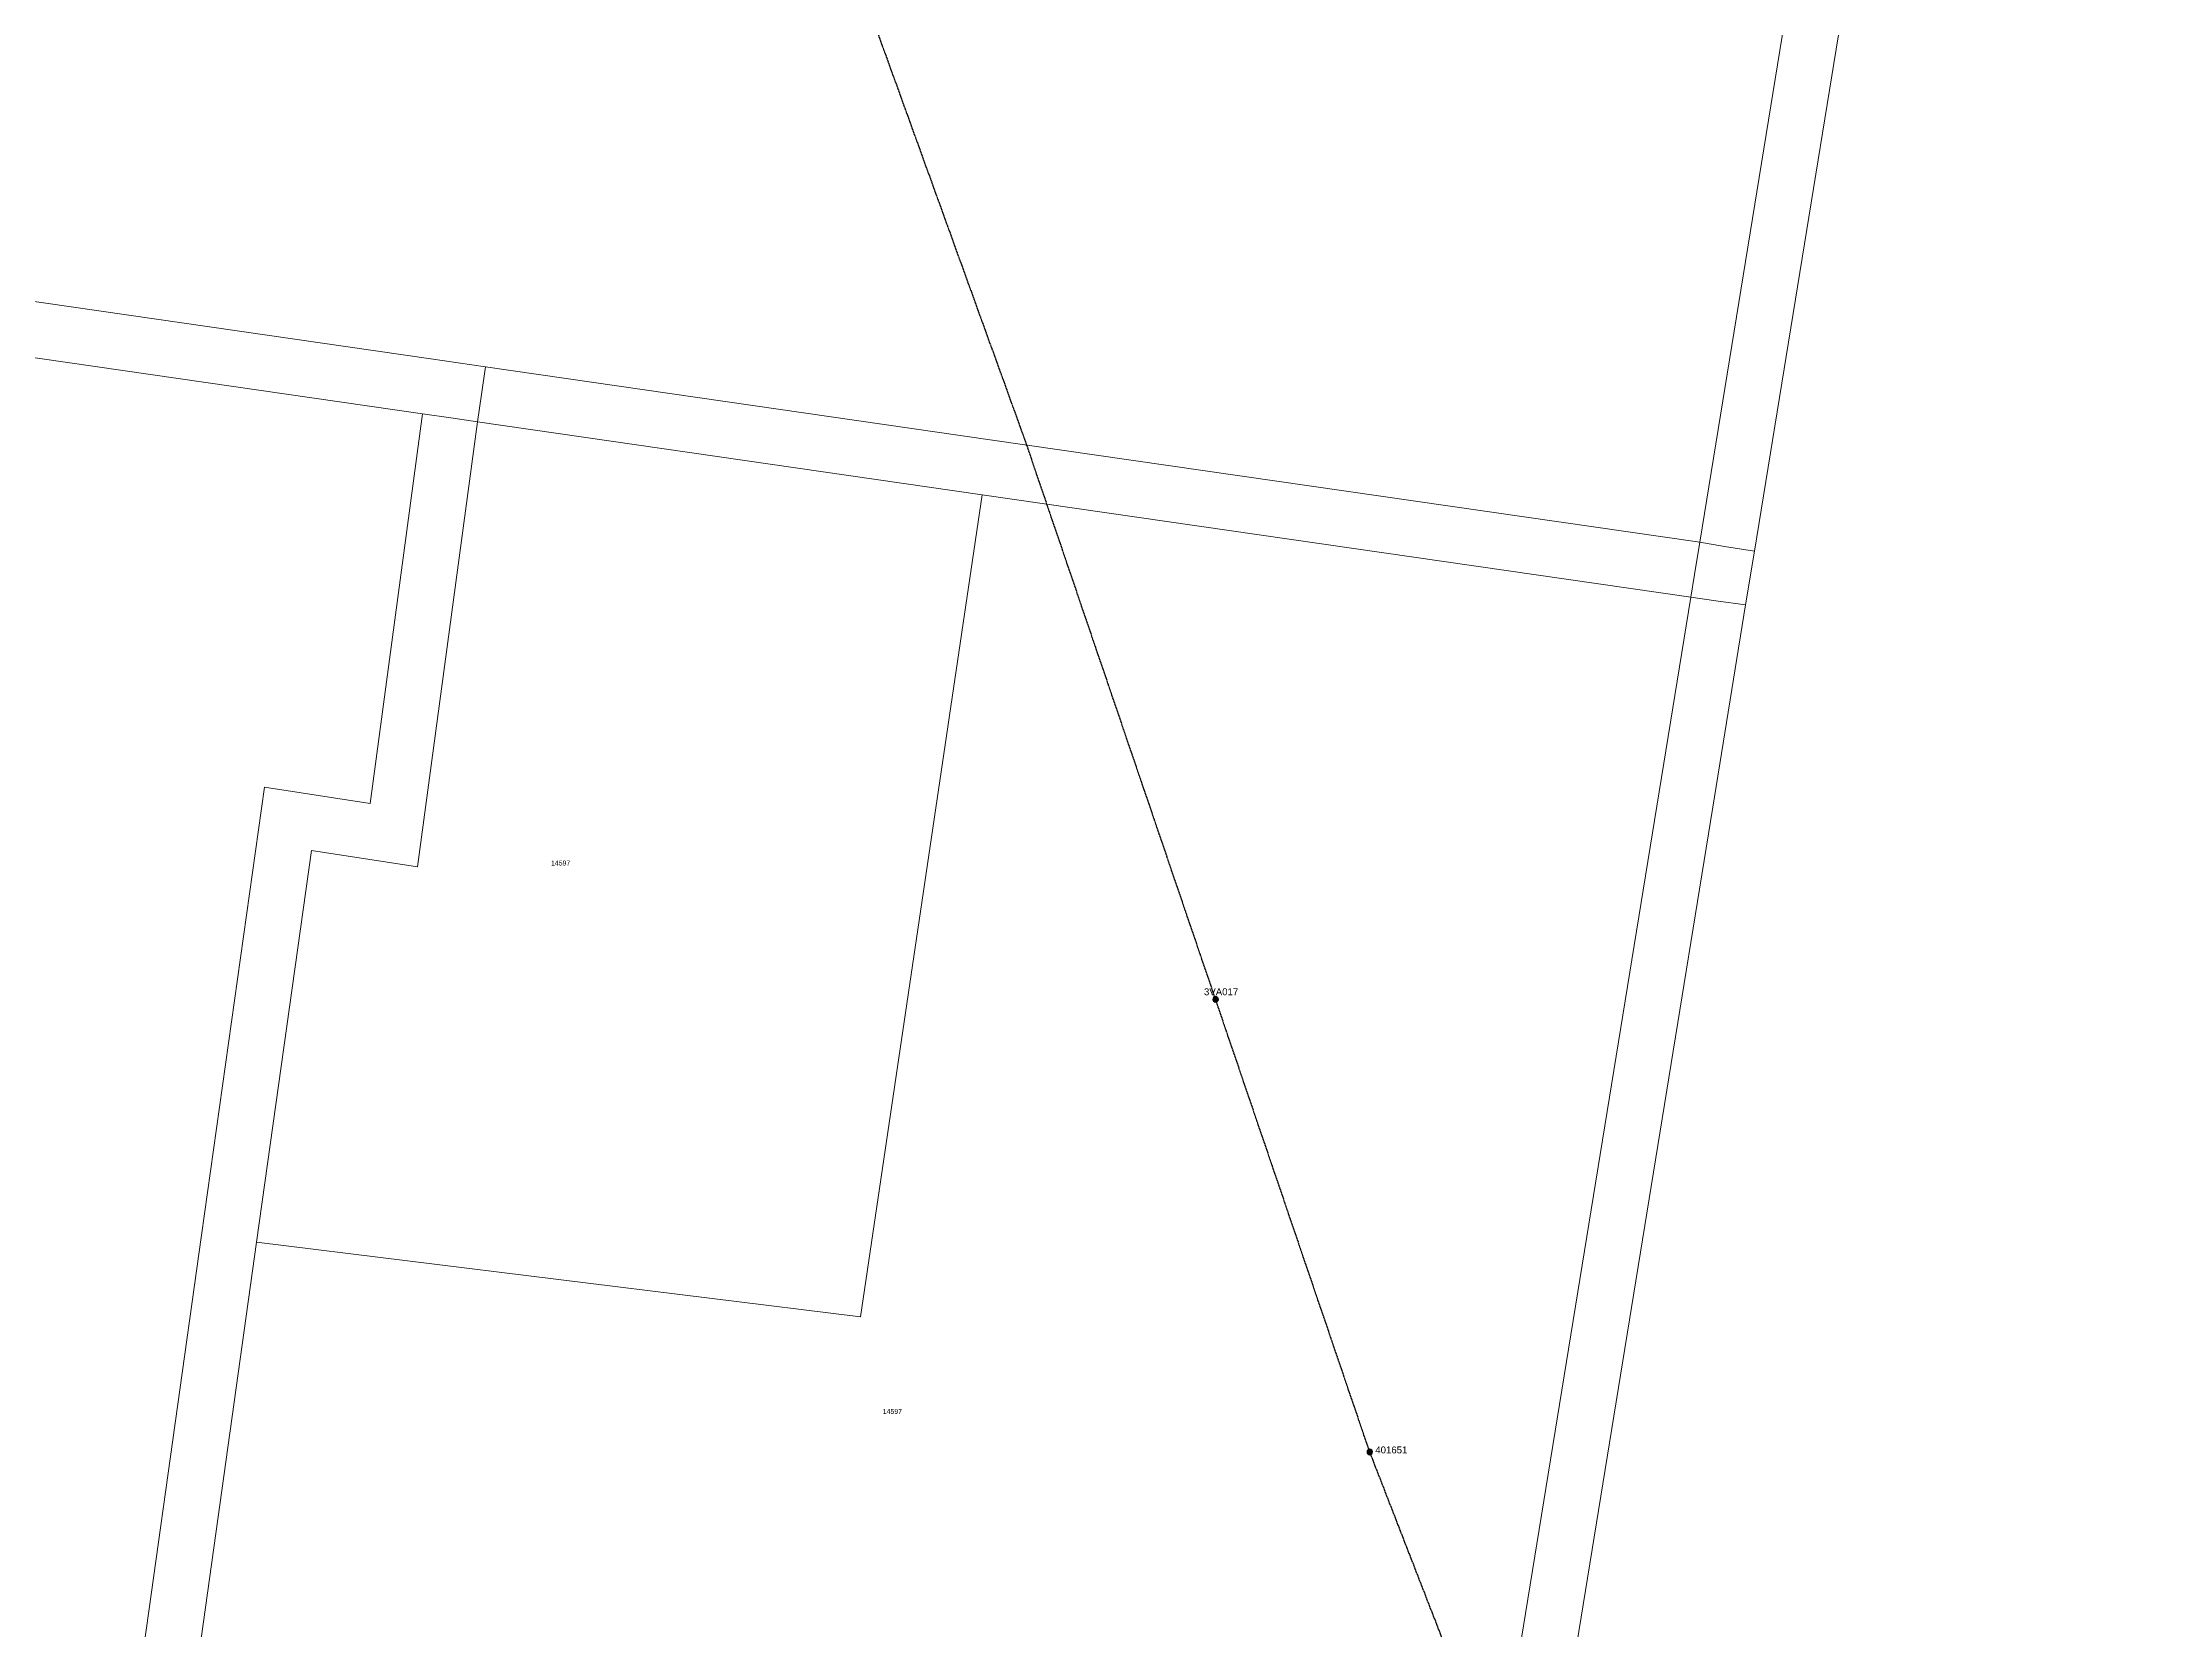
# Model space of a CAD drawing. Header units: metres. Extents: x 231386 to 238683, y 6156973 to 6161532.
# Drawn here: x 233105 to 233876, y 6158652 to 6159227 of the extents above; entities that cross this region are included whole.
import ezdxf
from ezdxf.enums import TextEntityAlignment as Align

# ---------------------------------------------------------------- set-up
doc = ezdxf.new("R2010")
doc.units = ezdxf.units.M
doc.linetypes.add('Cable Exist OH', pattern=[1, 1, 0])
doc.layers.get('0').update_dxf_attribs({"color": 6})
doc.layers.add('Cadastre Land Parcels_SP_EXT', color=8, linetype='Continuous', lineweight=5)
doc.layers.add('Cadastre Roads_SP_EXT', color=8, linetype='Continuous', lineweight=5)
doc.layers.add('Mains_HV_EXT', color=7, linetype='Continuous')
doc.layers.add('SupportsOH_SP_TR_HV_LV_SL_EXT', color=7, linetype='Continuous')
doc.styles.add('POLE_LABEL', font='arial.ttf')
doc.styles.get("Standard").update_dxf_attribs({"font": 'arial.ttf'})

# ---------------------------------------------------------------- blocks, each defined once
blk = doc.blocks.new('POLE_EXT')
blk.add_hatch(color=256).paths.add_polyline_path([(-1, 0, 1), (1, 0, 1)])
blk.add_lwpolyline([(-1, 0, 1), (1, 0, 1)], format="xyb", close=True)
for tag, height, flags, p in [('pNumber', 2.5, 8, (-17.84, 2.07)), ('OWNED_BY', 0.2, 9, (1.35, -0.4)), ('SPECIAL_USE', 0.2, 9, (1.35, -0.8)), ('STATE', 0.2, 9, (1.35, -1)), ('cLV', 0.2, 9, (1.35, -1.4)), ('hDepth', 0.2, 9, (1.35, -1.6)), ('hDia', 0.2, 9, (1.35, -1.8)), ('cHV', 0.2, 9, (1.35, -2)), ('cLinedev', 0.2, 9, (1.35, -3.4)), ('pExisting', 0.2, 9, (1.35, -3.8)), ('pFooting', 0.2, 9, (1.35, -4.4)), ('pNew', 0.2, 9, (1.35, -4.6)), ('pRelocate', 0.2, 9, (1.35, -5)), ('pRemove', 0.2, 9, (1.35, -5.2)), ('pReplace', 0.2, 9, (1.35, -5.4)), ('pStay', 0.2, 9, (1.35, -5.6)), ('pType', 0.2, 9, (1.35, -5.8)), ('cspan', 0.2, 9, (1.35, -6)), ('STREETNAME', 0.2, 9, (1.35, -6.2)), ('SUBURB', 0.2, 9, (1.35, -6.4)), ('OPERATED_BY', 0.2, 9, (1.36, -7.01)), ('PARENT', 0.2, 9, (1.35, -0.6)), ('USAGE', 0.2, 9, (1.35, -1.2)), ('LBRACKET', 0.2, 9, (1.35, -2.2)), ('LExisting', 0.2, 9, (1.35, -2.4)), ('LANTNUMBER', 0.2, 9, (1.35, -2.6)), ('LOther', 0.2, 9, (1.35, -2.8)), ('LRemove', 0.2, 9, (1.35, -3)), ('LEGEND', 0.2, 9, (1.35, -3.2)), ('LOCATION', 0.2, 9, (1.35, -3.6)), ('PFNUMBER', 0.2, 9, (1.35, -4)), ('NEWPFNUMBER', 0.2, 9, (1.35, -4.2)), ('NOTES', 0.2, 9, (1.35, -6.6)), ('MAINTAINED_BY', 0.2, 9, (1.36, -6.81))]:
    blk.add_attdef(tag, text='', height=height, dxfattribs=dict(flags=flags)).set_placement(p, align=Align.MIDDLE_LEFT)
at = {"style": 'POLE_LABEL'}
for tag, height, flags, p in [('STRUCTURE_PLANT_NUMBER', 0.2, 9, (1.35, 0.03)), ('ASSET_NUM', 2.5, 8, (2, 2)), ('STREET_CODE', 0.2, 9, (1.35, -0.2))]:
    blk.add_attdef(tag, text='', height=height, dxfattribs=dict(at, flags=flags)).set_placement(p, align=Align.MIDDLE_LEFT)
at = {"flags": 1}
blk.add_attdef('Z', (1.35, -7.33), '', height=0.2, dxfattribs=at)

msp = doc.modelspace()

# ---------------------------------------------------------------- linework, layer by layer
at = {"layer": 'Cadastre Land Parcels_SP_EXT', "linetype": 'Continuous'}
msp.add_lwpolyline([(232446.07, 6159228.04), (233245.36, 6159112.53), (233265.25, 6159109.66), (233448.28, 6159083.2), (233705.55, 6159046), (233840.72, 6159876.44), (233844, 6159896.3), (233953.94, 6160571.89), (234152.65, 6160540.43), (234188.77, 6160757.31), (234217.33, 6160928.69), (234017.06, 6160959.89), (234085.03, 6161377.34), (233678.91, 6161432.46), (233544.63, 6161453.12), (233403.02, 6161483), (233173.06, 6161531.65), (233173.06, 6161531.65), (233145.93, 6161511.88), (233138.92, 6161513.12), (233086.22, 6161476.17)], dxfattribs=at)
for points in [[(234500, 6158819.88), (234562.95, 6159207.53), (234171.45, 6159271.3), (233773.12, 6159336.31), (233725.37, 6159042.8), (233722.17, 6159023.28), (233710.25, 6158949.98), (233644.13, 6158543.35), (234434.15, 6158415.26), (234500, 6158819.88)], [(233242.45, 6159092.57), (232439.02, 6159208.74), (232348.24, 6158557.1), (232210.82, 6158573.31), (232189.15, 6158425.79), (232842.99, 6158335.73), (233093.19, 6158301.34), (233126.06, 6158536.11), (233143.21, 6158658.56), (233162.28, 6158794.78), (233185.09, 6158957.22), (233223.42, 6158951.34), (233242.45, 6159092.57)], [(233445.37, 6159063.24), (233262.35, 6159089.7), (233240.6, 6158928.4), (233202.18, 6158934.29), (233182.26, 6158792.25), (233401.16, 6158765.17), (233445.37, 6159063.24)], [(233702.27, 6159026.14), (233445.37, 6159063.24), (233401.16, 6158765.17), (233182.26, 6158792.25), (233162.97, 6158654.63), (233145.92, 6158532.93), (233609.98, 6158458.76), (233624.34, 6158547.03), (233702.27, 6159026.14)]]:
    msp.add_lwpolyline(points, close=True, dxfattribs=at)
at = {"layer": 'Cadastre Roads_SP_EXT', "linetype": 'Continuous'}
for points in [[(233860.17, 6159873.34), (233850.26, 6159874.92), (233840.72, 6159876.44), (233705.55, 6159046), (233714.57, 6159044.54), (233725.37, 6159042.8), (233773.12, 6159336.31), (233860.54, 6159873.24), (233860.17, 6159873.34)], [(233703.62, 6159034.33), (233705.55, 6159046), (233448.28, 6159083.2), (233265.25, 6159109.66), (233263.79, 6159099.64), (233262.35, 6159089.7), (233445.37, 6159063.24), (233702.27, 6159026.14), (233703.62, 6159034.33)], [(233262.35, 6159089.7), (233252.65, 6159091.1), (233242.45, 6159092.57), (233223.42, 6158951.34), (233185.09, 6158957.22), (233162.28, 6158794.78), (233143.21, 6158658.56), (233126.06, 6158536.11), (233145.92, 6158532.93), (233162.97, 6158654.63), (233182.26, 6158792.25), (233202.18, 6158934.29), (233240.6, 6158928.4), (233262.35, 6159089.7)], [(233710.25, 6158949.98), (233722.17, 6159023.28), (233711.37, 6159024.83), (233702.27, 6159026.14), (233624.34, 6158547.03), (233633.78, 6158545.28), (233644.13, 6158543.35), (233710.25, 6158949.98)]]:
    msp.add_lwpolyline(points, close=True, dxfattribs=at)
at = {"layer": 'Mains_HV_EXT', "linetype": 'Cable Exist OH'}
msp.add_lwpolyline([(233654.3, 6158537.86), (233634.9, 6158590.17), (233585.88, 6158716.23), (233529.98, 6158880.31), (233460.74, 6159083.54), (233386.37, 6159289.1), (233298.5, 6159531.55)], dxfattribs=at)

# ---------------------------------------------------------------- block references
at = {"layer": 'SupportsOH_SP_TR_HV_LV_SL_EXT'}
ref = msp.add_blockref('POLE_EXT', (233529.98, 6158880.31), dxfattribs=at)
ref.add_attrib('ASSET_NUM', '3VA017', dxfattribs={"layer": '0', "height": 2.5, "style": 'POLE_LABEL'}).set_placement((233531.98, 6158881.06), align=Align.BOTTOM_CENTER)
ref = msp.add_blockref('POLE_EXT', (233585.88, 6158716.23), dxfattribs=at)
ref.add_attrib('ASSET_NUM', '401651', dxfattribs={"layer": '0', "height": 2.5, "style": 'POLE_LABEL'}).set_placement((233587.88, 6158716.98), align=Align.MIDDLE_LEFT)

# ---------------------------------------------------------------- texts
at = {"layer": 'Cadastre Land Parcels_SP_EXT'}
for p in [(233288.99, 6158928.84), (233409.28, 6158730.02)]:
    msp.add_text('14597', height=1.8, dxfattribs=at).set_placement(p)

doc.saveas('drawing.dxf')
